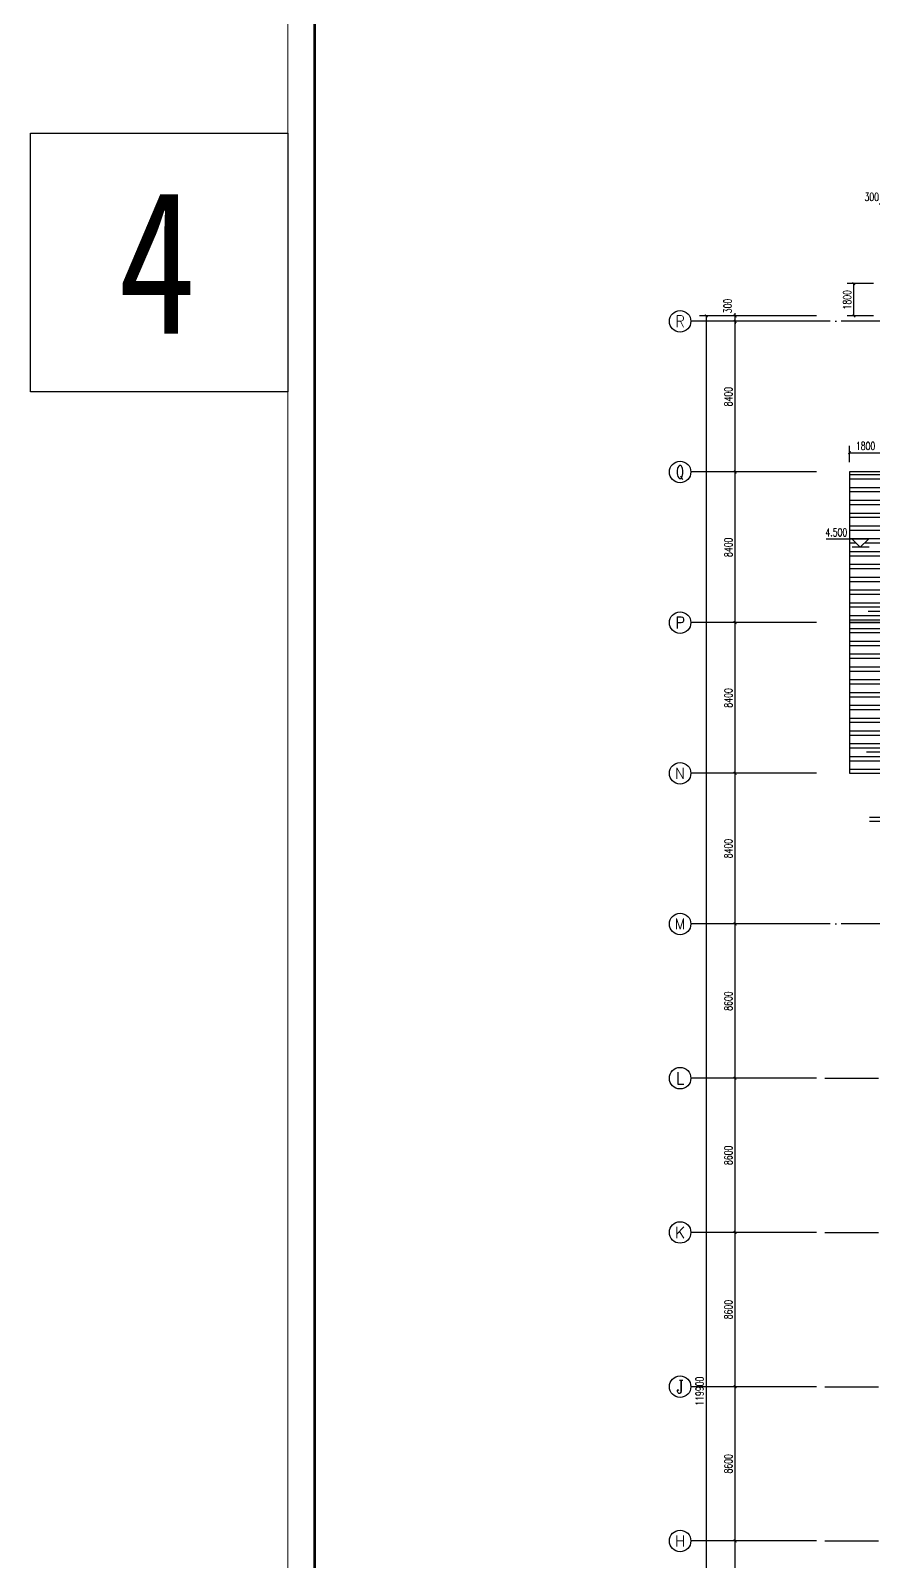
# Model space of a CAD drawing. Extents: x 409931 to 937299, y -508824 to 132289.
# Drawn here: x 423608 to 470601, y -295385 to -210038 of the extents above; entities that cross this region are included whole.
import ezdxf
from ezdxf.enums import TextEntityAlignment as Align

# ---------------------------------------------------------------- set-up
doc = ezdxf.new("R2010")
doc.units = 0
doc.header["$LTSCALE"] = 1500
doc.header["$MEASUREMENT"] = 0
doc.linetypes.add('DOTE', pattern=[2.42, 2, -0.2, 0.02, -0.2])
doc.layers.get('Defpoints').update_dxf_attribs({"color": 252})
for name, color, linetype in [('07m', 36, 'Continuous'), ('A-Roof(建筑屋顶)', 122, 'Continuous'), ('AXIS', 3, 'Continuous'), ('AXIS_TEXT', 7, 'Continuous'), ('DIM_ELEV', 3, 'Continuous'), ('DIM_IDEN', 3, 'Continuous'), ('DOTE', 1, 'Continuous'), ('PUB_DIM', 3, 'Continuous'), ('PUB_TEXT', 7, 'Continuous')]:
    doc.layers.add(name, color=color, linetype=linetype)
doc.layers.add('TK', color=151, linetype='Continuous', lineweight=13)
doc.styles.add('_TCH_AXIS', font='COMPLEX', dxfattribs={"bigfont": 'GBCBIG'})
doc.styles.add('_TCH_DIM', font='SIMPLEX', dxfattribs={"bigfont": 'GBCBIG'})
doc.styles.add('_TCH_DIM_T3', font='SIMPLEX', dxfattribs={"width": 0.705882, "bigfont": 'GBCBIG'})
doc.styles.add('COMPLEX', font='COMPLEX')
doc.styles.add('仿宋体', font='', dxfattribs={"width": 0.8})
doc.styles.get('仿宋体').set_extended_font_data('SimSun')
doc.dimstyles.new('_TCH_ARCH&&150', dxfattribs={"dimtxt": 446.25, "dimasz": 150, "dimexe": 375, "dimexo": 450, "dimgap": 150, "dimtad": 1, "dimdec": 0, "dimzin": 0, "dimdsep": 46, "dimtxsty": '_TCH_DIM_T3', "dimblk": 'ARCHTICK', "dimcen": 0.09, "dimclrt": 7, "dimazin": 2, "dimtfac": 1, "dimtdec": 0, "dimtix": 1, "dimtmove": 2, "dimatfit": 3, "dimfxl": 0, "dimtolj": 1, "dimtzin": 0, "dimarcsym": 0})

# ---------------------------------------------------------------- blocks, each defined once
blk = doc.blocks.new('TK-A0')
at = {"layer": 'TK'}
for p, q in [((25, 10), (1179, 10)), ((0, 0), (1189, 0))]:
    blk.add_line(p, q, dxfattribs=at)
at = {"layer": 'TK', "const_width": 1}
blk.add_lwpolyline([(25, 831), (1179, 831), (1179, 10), (25, 10)], close=True, dxfattribs=at)
blk = doc.blocks.new('_ArchTick')
at = {"color": 0, "linetype": 'ByBlock', "const_width": 0.4}
blk.add_lwpolyline([(-0.5, -0.5), (0.5, 0.5)], dxfattribs=at)
blk = doc.blocks.new('*D401')
at = {"layer": 'Defpoints', "color": 0}
for p in [(471065, -233570), (469265, -234540), (471065, -234540)]:
    blk.add_point(p, dxfattribs=at)
at = {"layer": 'PUB_DIM', "color": 0, "lineweight": -2}
for p, q in [((469265, -234090), (469265, -233195)), ((469265, -233570), (471065, -233570)), ((471065, -234090), (471065, -233195))]:
    blk.add_line(p, q, dxfattribs=at)
at = {"layer": 'PUB_DIM', "color": 0, "lineweight": -2, "xscale": 150, "yscale": 150, "zscale": 150, "rotation": 180}
blk.add_blockref('_ArchTick', (469265, -233570), dxfattribs=at)
at = {"layer": 'PUB_DIM', "color": 0, "lineweight": -2, "xscale": 150, "yscale": 150, "zscale": 150}
blk.add_blockref('_ArchTick', (471065, -233570), dxfattribs=at)
at = {"layer": 'PUB_DIM', "color": 7, "insert": (470165, -233197), "char_height": 446.2, "attachment_point": 5, "style": '_TCH_DIM_T3'}
blk.add_mtext('\\A1;1800', dxfattribs=at)
blk = doc.blocks.new('*D413')
at = {"layer": 'Defpoints', "color": 0}
for p in [(469513, -224145), (471065, -224145), (471065, -225945)]:
    blk.add_point(p, dxfattribs=at)
at = {"layer": 'PUB_DIM', "color": 0, "lineweight": -2}
for p, q in [((470615, -224145), (469138, -224145)), ((469513, -225945), (469513, -224145)), ((470615, -225945), (469138, -225945))]:
    blk.add_line(p, q, dxfattribs=at)
at = {"layer": 'PUB_DIM', "color": 0, "lineweight": -2, "xscale": 150, "yscale": 150, "zscale": 150}
for p, rotation in [((469513, -224145), 90), ((469513, -225945), 270)]:
    blk.add_blockref('_ArchTick', p, dxfattribs=dict(at, rotation=rotation))
at = {"layer": 'PUB_DIM', "color": 7, "insert": (469140, -225045), "char_height": 446.2, "attachment_point": 5, "rotation": 90, "style": '_TCH_DIM_T3'}
blk.add_mtext('\\A1;1800', dxfattribs=at)
blk = doc.blocks.new('*D414')
at = {"layer": 'AXIS', "color": 0, "lineweight": -2}
for p, q in [((471065, -219719), (470915, -219719)), ((471065, -222935), (471065, -219344)), ((471065, -219719), (471365, -219719)), ((471365, -222935), (471365, -219344)), ((471365, -219719), (471515, -219719))]:
    blk.add_line(p, q, dxfattribs=at)
at = {"layer": 'Defpoints', "color": 0}
for p in [(471365, -219719), (471065, -223385), (471365, -223385)]:
    blk.add_point(p, dxfattribs=at)
at = {"layer": 'AXIS', "color": 0, "lineweight": -2, "xscale": 150, "yscale": 150, "zscale": 150}
blk.add_blockref('_ArchTick', (471065, -219719), dxfattribs=at)
at = {"layer": 'AXIS', "color": 0, "lineweight": -2, "xscale": 150, "yscale": 150, "zscale": 150, "rotation": 180}
blk.add_blockref('_ArchTick', (471365, -219719), dxfattribs=at)
at = {"layer": 'AXIS', "color": 7, "insert": (470510, -219307), "char_height": 446.2, "attachment_point": 5, "style": '_TCH_DIM_T3'}
blk.add_mtext('\\A1;300', dxfattribs=at)
blk = doc.blocks.new('*D445')
at = {"layer": 'AXIS', "color": 0, "lineweight": -2}
for p, q in [((467438, -294245), (462513, -294245)), ((462888, -302845), (462888, -294245)), ((467438, -302845), (462513, -302845))]:
    blk.add_line(p, q, dxfattribs=at)
at = {"layer": 'Defpoints', "color": 0}
for p in [(462888, -294245), (467888, -294245), (467888, -302845)]:
    blk.add_point(p, dxfattribs=at)
at = {"layer": 'AXIS', "color": 0, "lineweight": -2, "xscale": 150, "yscale": 150, "zscale": 150}
for p, rotation in [((462888, -294245), 90), ((462888, -302845), 270)]:
    blk.add_blockref('_ArchTick', p, dxfattribs=dict(at, rotation=rotation))
at = {"layer": 'AXIS', "color": 7, "insert": (462514, -298545), "char_height": 446.2, "attachment_point": 5, "rotation": 90, "style": '_TCH_DIM_T3'}
blk.add_mtext('\\A1;8600', dxfattribs=at)
blk = doc.blocks.new('*D446')
at = {"layer": 'AXIS', "color": 0, "lineweight": -2}
for p, q in [((467438, -285645), (462513, -285645)), ((462888, -294245), (462888, -285645)), ((467438, -294245), (462513, -294245))]:
    blk.add_line(p, q, dxfattribs=at)
at = {"layer": 'Defpoints', "color": 0}
for p in [(462888, -285645), (467888, -285645), (467888, -294245)]:
    blk.add_point(p, dxfattribs=at)
at = {"layer": 'AXIS', "color": 0, "lineweight": -2, "xscale": 150, "yscale": 150, "zscale": 150}
for p, rotation in [((462888, -285645), 90), ((462888, -294245), 270)]:
    blk.add_blockref('_ArchTick', p, dxfattribs=dict(at, rotation=rotation))
at = {"layer": 'AXIS', "color": 7, "insert": (462514, -289945), "char_height": 446.2, "attachment_point": 5, "rotation": 90, "style": '_TCH_DIM_T3'}
blk.add_mtext('\\A1;8600', dxfattribs=at)
blk = doc.blocks.new('*D447')
at = {"layer": 'AXIS', "color": 0, "lineweight": -2}
for p, q in [((467438, -277045), (462513, -277045)), ((462888, -285645), (462888, -277045)), ((467438, -285645), (462513, -285645))]:
    blk.add_line(p, q, dxfattribs=at)
at = {"layer": 'Defpoints', "color": 0}
for p in [(462888, -277045), (467888, -277045), (467888, -285645)]:
    blk.add_point(p, dxfattribs=at)
at = {"layer": 'AXIS', "color": 0, "lineweight": -2, "xscale": 150, "yscale": 150, "zscale": 150}
for p, rotation in [((462888, -277045), 90), ((462888, -285645), 270)]:
    blk.add_blockref('_ArchTick', p, dxfattribs=dict(at, rotation=rotation))
at = {"layer": 'AXIS', "color": 7, "insert": (462514, -281345), "char_height": 446.2, "attachment_point": 5, "rotation": 90, "style": '_TCH_DIM_T3'}
blk.add_mtext('\\A1;8600', dxfattribs=at)
blk = doc.blocks.new('*D448')
at = {"layer": 'AXIS', "color": 0, "lineweight": -2}
for p, q in [((467438, -268445), (462513, -268445)), ((462888, -277045), (462888, -268445)), ((467438, -277045), (462513, -277045))]:
    blk.add_line(p, q, dxfattribs=at)
at = {"layer": 'Defpoints', "color": 0}
for p in [(462888, -268445), (467888, -268445), (467888, -277045)]:
    blk.add_point(p, dxfattribs=at)
at = {"layer": 'AXIS', "color": 0, "lineweight": -2, "xscale": 150, "yscale": 150, "zscale": 150}
for p, rotation in [((462888, -268445), 90), ((462888, -277045), 270)]:
    blk.add_blockref('_ArchTick', p, dxfattribs=dict(at, rotation=rotation))
at = {"layer": 'AXIS', "color": 7, "insert": (462514, -272745), "char_height": 446.2, "attachment_point": 5, "rotation": 90, "style": '_TCH_DIM_T3'}
blk.add_mtext('\\A1;8600', dxfattribs=at)
blk = doc.blocks.new('*D449')
at = {"layer": 'AXIS', "color": 0, "lineweight": -2}
for p, q in [((467438, -259845), (462513, -259845)), ((462888, -268445), (462888, -259845)), ((467438, -268445), (462513, -268445))]:
    blk.add_line(p, q, dxfattribs=at)
at = {"layer": 'Defpoints', "color": 0}
for p in [(462888, -259845), (467888, -259845), (467888, -268445)]:
    blk.add_point(p, dxfattribs=at)
at = {"layer": 'AXIS', "color": 0, "lineweight": -2, "xscale": 150, "yscale": 150, "zscale": 150}
for p, rotation in [((462888, -259845), 90), ((462888, -268445), 270)]:
    blk.add_blockref('_ArchTick', p, dxfattribs=dict(at, rotation=rotation))
at = {"layer": 'AXIS', "color": 7, "insert": (462514, -264145), "char_height": 446.2, "attachment_point": 5, "rotation": 90, "style": '_TCH_DIM_T3'}
blk.add_mtext('\\A1;8600', dxfattribs=at)
blk = doc.blocks.new('*D450')
at = {"layer": 'AXIS', "color": 0, "lineweight": -2}
for p, q in [((467438, -251445), (462513, -251445)), ((462888, -259845), (462888, -251445)), ((467438, -259845), (462513, -259845))]:
    blk.add_line(p, q, dxfattribs=at)
at = {"layer": 'Defpoints', "color": 0}
for p in [(462888, -251445), (467888, -251445), (467888, -259845)]:
    blk.add_point(p, dxfattribs=at)
at = {"layer": 'AXIS', "color": 0, "lineweight": -2, "xscale": 150, "yscale": 150, "zscale": 150}
for p, rotation in [((462888, -251445), 90), ((462888, -259845), 270)]:
    blk.add_blockref('_ArchTick', p, dxfattribs=dict(at, rotation=rotation))
at = {"layer": 'AXIS', "color": 7, "insert": (462514, -255645), "char_height": 446.2, "attachment_point": 5, "rotation": 90, "style": '_TCH_DIM_T3'}
blk.add_mtext('\\A1;8400', dxfattribs=at)
blk = doc.blocks.new('*D451')
at = {"layer": 'AXIS', "color": 0, "lineweight": -2}
for p, q in [((467438, -243045), (462513, -243045)), ((462888, -251445), (462888, -243045)), ((467438, -251445), (462513, -251445))]:
    blk.add_line(p, q, dxfattribs=at)
at = {"layer": 'Defpoints', "color": 0}
for p in [(462888, -243045), (467888, -243045), (467888, -251445)]:
    blk.add_point(p, dxfattribs=at)
at = {"layer": 'AXIS', "color": 0, "lineweight": -2, "xscale": 150, "yscale": 150, "zscale": 150}
for p, rotation in [((462888, -243045), 90), ((462888, -251445), 270)]:
    blk.add_blockref('_ArchTick', p, dxfattribs=dict(at, rotation=rotation))
at = {"layer": 'AXIS', "color": 7, "insert": (462514, -247245), "char_height": 446.2, "attachment_point": 5, "rotation": 90, "style": '_TCH_DIM_T3'}
blk.add_mtext('\\A1;8400', dxfattribs=at)
blk = doc.blocks.new('*D452')
at = {"layer": 'AXIS', "color": 0, "lineweight": -2}
for p, q in [((467438, -234645), (462513, -234645)), ((462888, -243045), (462888, -234645)), ((467438, -243045), (462513, -243045))]:
    blk.add_line(p, q, dxfattribs=at)
at = {"layer": 'Defpoints', "color": 0}
for p in [(462888, -234645), (467888, -234645), (467888, -243045)]:
    blk.add_point(p, dxfattribs=at)
at = {"layer": 'AXIS', "color": 0, "lineweight": -2, "xscale": 150, "yscale": 150, "zscale": 150}
for p, rotation in [((462888, -234645), 90), ((462888, -243045), 270)]:
    blk.add_blockref('_ArchTick', p, dxfattribs=dict(at, rotation=rotation))
at = {"layer": 'AXIS', "color": 7, "insert": (462514, -238845), "char_height": 446.2, "attachment_point": 5, "rotation": 90, "style": '_TCH_DIM_T3'}
blk.add_mtext('\\A1;8400', dxfattribs=at)
blk = doc.blocks.new('*D453')
at = {"layer": 'AXIS', "color": 0, "lineweight": -2}
for p, q in [((467438, -226245), (462513, -226245)), ((462888, -234645), (462888, -226245)), ((467438, -234645), (462513, -234645))]:
    blk.add_line(p, q, dxfattribs=at)
at = {"layer": 'Defpoints', "color": 0}
for p in [(462888, -226245), (467888, -226245), (467888, -234645)]:
    blk.add_point(p, dxfattribs=at)
at = {"layer": 'AXIS', "color": 0, "lineweight": -2, "xscale": 150, "yscale": 150, "zscale": 150}
for p, rotation in [((462888, -226245), 90), ((462888, -234645), 270)]:
    blk.add_blockref('_ArchTick', p, dxfattribs=dict(at, rotation=rotation))
at = {"layer": 'AXIS', "color": 7, "insert": (462514, -230445), "char_height": 446.2, "attachment_point": 5, "rotation": 90, "style": '_TCH_DIM_T3'}
blk.add_mtext('\\A1;8400', dxfattribs=at)
blk = doc.blocks.new('*D454')
at = {"layer": 'AXIS', "color": 0, "lineweight": -2}
for p, q in [((467438, -225945), (462513, -225945)), ((462888, -225945), (462888, -225795)), ((462888, -226245), (462888, -225945)), ((467438, -226245), (462513, -226245)), ((462888, -226245), (462888, -226395))]:
    blk.add_line(p, q, dxfattribs=at)
at = {"layer": 'Defpoints', "color": 0}
for p in [(462888, -225945), (467888, -225945), (467888, -226245)]:
    blk.add_point(p, dxfattribs=at)
at = {"layer": 'AXIS', "color": 0, "lineweight": -2, "xscale": 150, "yscale": 150, "zscale": 150}
for p, rotation in [((462888, -225945), 270), ((462888, -226245), 90)]:
    blk.add_blockref('_ArchTick', p, dxfattribs=dict(at, rotation=rotation))
at = {"layer": 'AXIS', "color": 7, "insert": (462475, -225390), "char_height": 446.2, "attachment_point": 5, "rotation": 90, "style": '_TCH_DIM_T3'}
blk.add_mtext('\\A1;300', dxfattribs=at)
blk = doc.blocks.new('*D455')
at = {"layer": 'AXIS', "color": 0, "lineweight": -2}
for p, q in [((467438, -225945), (460913, -225945)), ((461288, -345845), (461288, -225945)), ((467438, -345845), (460913, -345845))]:
    blk.add_line(p, q, dxfattribs=at)
at = {"layer": 'Defpoints', "color": 0}
for p in [(461288, -225945), (467888, -225945), (467888, -345845)]:
    blk.add_point(p, dxfattribs=at)
at = {"layer": 'AXIS', "color": 0, "lineweight": -2, "xscale": 150, "yscale": 150, "zscale": 150}
for p, rotation in [((461288, -225945), 90), ((461288, -345845), 270)]:
    blk.add_blockref('_ArchTick', p, dxfattribs=dict(at, rotation=rotation))
at = {"layer": 'AXIS', "color": 7, "insert": (460914, -285895), "char_height": 446.2, "attachment_point": 5, "rotation": 90, "style": '_TCH_DIM_T3'}
blk.add_mtext('\\A1;119900', dxfattribs=at)
blk = doc.blocks.new('_AXISO')
blk.add_circle((0, 0), 0.5)
at = {"layer": 'AXIS_TEXT', "style": 'COMPLEX', "width": 1.041667}
blk.add_attdef('A', text='', height=0.56, dxfattribs=at).set_placement((-0.25, -0.28), (0.25, -0.28), align=Align.FIT)

msp = doc.modelspace()

# ---------------------------------------------------------------- hatches: boundary and pattern name
at = {"layer": 'A-Roof(建筑屋顶)'}
h = msp.add_hatch(dxfattribs=at)
h.set_pattern_fill('ANSI32,_O', color=256, scale=150, angle=135)
h.set_pattern_definition([(180, (0, 0), (-1e-13, -714.375), []), (180, (-238.1, 238.1), (-1e-13, -714.375), [])])
h.paths.add_polyline_path([(471064.9, -234645), (469264.9, -234645), (469264.9, -238392.7), (470320.5, -238392.7), (469870.5, -238842.7), (469420.5, -238392.7), (469264.9, -238392.7), (469264.9, -243045), (471064.9, -243045), (471064.9, -242097.5), (470914.9, -241947.5), (471064.9, -241947.5)])
h.paths.add_polyline_path([(471064.9, -243045), (469264.9, -243045), (469264.9, -251445), (471064.9, -251445), (471064.9, -250039.1), (470823.8, -249798), (471064.9, -249798)])

# ---------------------------------------------------------------- linework, layer by layer
at = {"layer": '07m', "color": 2}
msp.add_lwpolyline([(423607.8, -215752), (437946.8, -215752), (437946.8, -230175.5), (423607.8, -230175.5)], close=True, dxfattribs=at)
at = {"layer": 'A-Roof(建筑屋顶)'}
for points in [[(471064.9, -234645), (469264.9, -234645), (469264.9, -243045), (471064.9, -243045)], [(471064.9, -243045), (469264.9, -243045), (469264.9, -251445), (471064.9, -251445)]]:
    msp.add_lwpolyline(points, dxfattribs=at)
at = {"layer": 'AXIS'}
for p, q in [((466423.8, -226245), (460423.8, -226245)), ((466423.8, -234645), (460423.8, -234645)), ((466423.8, -243045), (460423.8, -243045)), ((466423.8, -251445), (460423.8, -251445)), ((466423.8, -259845), (460423.8, -259845)), ((466423.8, -268445), (460423.8, -268445)), ((466423.8, -277045), (460423.8, -277045)), ((466423.8, -285645), (460423.8, -285645)), ((466423.8, -294245), (460423.8, -294245))]:
    msp.add_line(p, q, dxfattribs=at)
at = {"layer": 'DIM_ELEV'}
for p, q in [((470320.5, -238392.7), (467973, -238392.7)), ((469870.5, -238842.7), (469420.5, -238392.7)), ((470358.4, -238842.7), (469420.5, -238842.7)), ((469870.5, -238842.7), (470320.5, -238392.7)), ((470314.9, -242397.5), (471814.9, -242397.5)), ((470223.8, -250248), (471723.8, -250248))]:
    msp.add_line(p, q, dxfattribs=at)
at = {"layer": 'DIM_IDEN'}
msp.add_line((470382, -254123.1), (472532.7, -254123.1), dxfattribs=at)
at = {"layer": 'DIM_IDEN', "const_width": 75}
msp.add_lwpolyline([(470382, -253898.1), (472138.2, -253898.1)], dxfattribs=at)
at = {"layer": 'DOTE', "color": 1, "linetype": 'DOTE'}
for p, q in [((533522.9, -226245), (467102.8, -226245)), ((533522.9, -259845), (466423.8, -259845)), ((467887.5, -268445), (533564.1, -268445)), ((467887.5, -277045), (533564.1, -277045)), ((467887.5, -285645), (533564.1, -285645)), ((467887.5, -294245), (533564.1, -294245))]:
    msp.add_line(p, q, dxfattribs=at)

# ---------------------------------------------------------------- block references
at = {"layer": 'AXIS'}
ref = msp.add_blockref('_AXISO', (459823.8, -226245), dxfattribs=dict(at, xscale=1200, yscale=1200, zscale=1200))
ref.add_attrib('A', 'R', dxfattribs={"layer": 'AXIS_TEXT', "height": 637.8, "style": '_TCH_AXIS'}).set_placement((459550.5, -226563.9), (460097.1, -226563.9), align=Align.FIT)
ref = msp.add_blockref('_AXISO', (459823.8, -234645), dxfattribs=dict(at, xscale=1200, yscale=1200, zscale=1200))
ref.add_attrib('A', 'Q', dxfattribs={"layer": 'AXIS_TEXT', "height": 715.4, "style": '_TCH_AXIS', "width": 0.807692}).set_placement((459603.7, -235002.7), (460043.9, -235002.7), align=Align.FIT)
ref = msp.add_blockref('_AXISO', (459823.8, -243045), dxfattribs=dict(at, xscale=1200, yscale=1200, zscale=1200))
ref.add_attrib('A', 'P', dxfattribs={"layer": 'AXIS_TEXT', "height": 652.9, "style": '_TCH_AXIS'}).set_placement((459559.6, -243371.5), (460088.1, -243371.5), align=Align.FIT)
ref = msp.add_blockref('_AXISO', (459823.8, -251445), dxfattribs=dict(at, xscale=1200, yscale=1200, zscale=1200))
ref.add_attrib('A', 'N', dxfattribs={"layer": 'AXIS_TEXT', "height": 622.9, "style": '_TCH_AXIS'}).set_placement((459542, -251756.5), (460105.6, -251756.5), align=Align.FIT)
ref = msp.add_blockref('_AXISO', (459823.8, -259845), dxfattribs=dict(at, xscale=1200, yscale=1200, zscale=1200))
ref.add_attrib('A', 'M', dxfattribs={"layer": 'AXIS_TEXT', "height": 594, "style": '_TCH_AXIS'}).set_placement((459526.8, -260142), (460120.8, -260142), align=Align.FIT)
ref = msp.add_blockref('_AXISO', (459823.8, -268445), dxfattribs=dict(at, xscale=1200, yscale=1200, zscale=1200))
ref.add_attrib('A', 'L', dxfattribs={"layer": 'AXIS_TEXT', "height": 683.5, "style": '_TCH_AXIS'}).set_placement((459579.7, -268786.8), (460067.9, -268786.8), align=Align.FIT)
ref = msp.add_blockref('_AXISO', (459823.8, -277045), dxfattribs=dict(at, xscale=1200, yscale=1200, zscale=1200))
ref.add_attrib('A', 'K', dxfattribs={"layer": 'AXIS_TEXT', "height": 622.9, "style": '_TCH_AXIS'}).set_placement((459542, -277356.5), (460105.6, -277356.5), align=Align.FIT)
ref = msp.add_blockref('_AXISO', (459823.8, -285645), dxfattribs=dict(at, xscale=1200, yscale=1200, zscale=1200))
ref.add_attrib('A', 'J', dxfattribs={"layer": 'AXIS_TEXT', "height": 744.1, "style": '_TCH_AXIS'}).set_placement((459628.9, -286017.1), (460018.7, -286017.1), align=Align.FIT)
ref = msp.add_blockref('_AXISO', (459823.8, -294245), dxfattribs=dict(at, xscale=1200, yscale=1200, zscale=1200))
ref.add_attrib('A', 'H', dxfattribs={"layer": 'AXIS_TEXT', "height": 608.3, "style": '_TCH_AXIS'}).set_placement((459534.2, -294549.2), (460113.5, -294549.2), align=Align.FIT)
at = {"layer": 'TK', "xscale": 150, "yscale": 150, "zscale": 150, "rotation": 270}
msp.add_blockref('TK-A0', (437946.8, -204323.5), dxfattribs=at)

# ---------------------------------------------------------------- texts
at = {"layer": '07m', "color": 2, "style": '仿宋体', "width": 0.8}
msp.add_text('4', height=8000, dxfattribs=at).set_placement((428473.7, -226939.7))
at = {"layer": 'PUB_TEXT', "style": '_TCH_DIM', "width": 0.705882}
msp.add_text('4.500', height=446.25, dxfattribs=at).set_placement((467928, -238235.2))

# ---------------------------------------------------------------- dimensions: what is measured, and where the dimension line sits
at = {"layer": 'AXIS'}
for base, p1, p2, angle, picture, middle in [((471364.9, -219719.3), (471064.9, -223385.3), (471364.9, -223385.3), 0, '*D414', (470509.9, -219306.8)), ((462887.5, -225945), (467887.5, -226245), (467887.5, -225945), 90, '*D454', (462475, -225390))]:
    dim = msp.add_linear_dim(base=base, p1=p1, p2=p2, angle=angle, dimstyle='_TCH_ARCH&&150', dxfattribs=at)
    dim.commit()
    dim.dimension.update_dxf_attribs({"geometry": picture, "text_midpoint": middle, "dimtype": 129})
for p1, p2, distance, picture, middle in [((467887.5, -345845), (467887.5, -225945), 6600, '*D455', (460914.4, -285895)), ((467887.5, -234645), (467887.5, -226245), 5000, '*D453', (462514.4, -230445)), ((467887.5, -243045), (467887.5, -234645), 5000, '*D452', (462514.4, -238845)), ((467887.5, -251445), (467887.5, -243045), 5000, '*D451', (462514.4, -247245)), ((467887.5, -259845), (467887.5, -251445), 5000, '*D450', (462514.4, -255645)), ((467887.5, -268445), (467887.5, -259845), 5000, '*D449', (462514.4, -264145)), ((467887.5, -277045), (467887.5, -268445), 5000, '*D448', (462514.4, -272745)), ((467887.5, -285645), (467887.5, -277045), 5000, '*D447', (462514.4, -281345)), ((467887.5, -294245), (467887.5, -285645), 5000, '*D446', (462514.4, -289945)), ((467887.5, -302845), (467887.5, -294245), 5000, '*D445', (462514.4, -298545))]:
    dim = msp.add_aligned_dim(p1=p1, p2=p2, distance=distance, dimstyle='_TCH_ARCH&&150', dxfattribs=at)
    dim.commit()
    dim.dimension.update_dxf_attribs({"geometry": picture, "text_midpoint": middle})
at = {"layer": 'PUB_DIM'}
for p1, p2, distance, picture, middle in [((471064.9, -225945), (471064.9, -224145), 1551.9, '*D413', (469139.9, -225045)), ((469265, -234539.7), (471065, -234539.7), 970.1, '*D401', (470165, -233196.5))]:
    dim = msp.add_aligned_dim(p1=p1, p2=p2, distance=distance, dimstyle='_TCH_ARCH&&150', dxfattribs=at)
    dim.commit()
    dim.dimension.update_dxf_attribs({"geometry": picture, "text_midpoint": middle})

doc.saveas('drawing.dxf')
